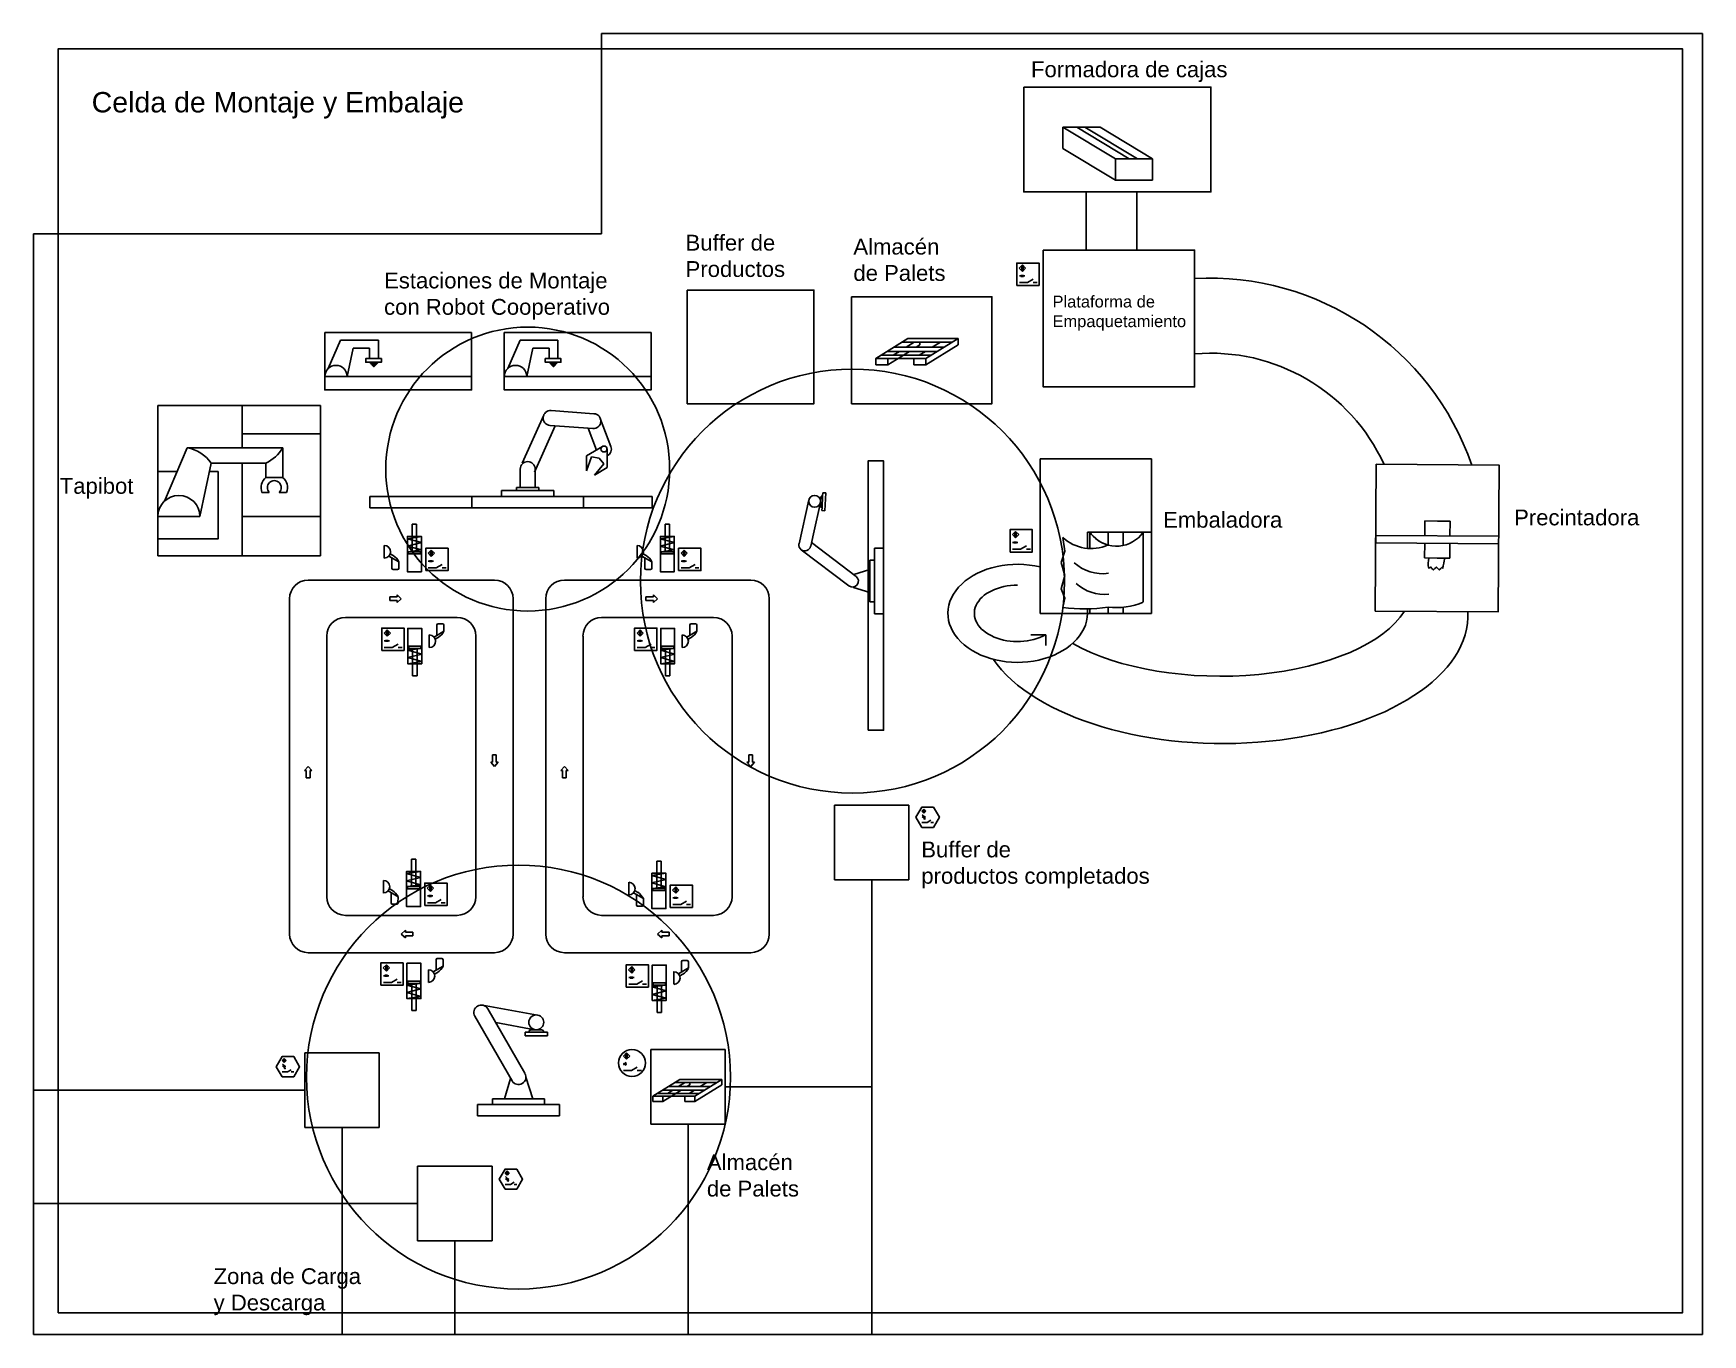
# Model space of a CAD drawing. Header units: millimetres. Extents: x 4413 to 20877, y 6037 to 18871.
import ezdxf

# ---------------------------------------------------------------- set-up
doc = ezdxf.new("R2010")
doc.units = ezdxf.units.MM
for name, color, linetype in [('Almacenaje', 80, 'Continuous'), ('Celdas', 200, 'Continuous'), ('Cintas', 82, 'Continuous'), ('Maquina', 82, 'Continuous'), ('Radio', 10, 'Continuous'), ('Robots', 80, 'Continuous'), ('Sensores', 211, 'Continuous'), ('Texto2', 7, 'Continuous'), ('TrayectAGV', 140, 'Continuous')]:
    doc.layers.add(name, color=color, linetype=linetype)
doc.styles.get("Standard").update_dxf_attribs({"font": 'arial.ttf'})

msp = doc.modelspace()

# ---------------------------------------------------------------- hatches: boundary and pattern name
at = {"layer": 'Maquina'}
h = msp.add_hatch(dxfattribs=at)
h.set_pattern_fill('ANSI31', color=256, scale=2.939301, angle=120)
h.set_pattern_definition([(165, (5244.47, 15295.992), (-2.415372, -9.014292), [])])
h.paths.add_polyline_path([(7816, 15627), (7728, 15627), (7772, 15583)])
h = msp.add_hatch(dxfattribs=at)
h.set_pattern_fill('ANSI31', color=256, scale=2.939301, angle=120)
h.set_pattern_definition([(165, (7015.531, 15295.992), (-2.415372, -9.014292), [])])
h.paths.add_polyline_path([(9587, 15627), (9499, 15627), (9543, 15583)])

# ---------------------------------------------------------------- linework, layer by layer
at = {"layer": 'Almacenaje'}
for p, q in [((12722, 15663), (13038, 15861)), ((12982, 15826), (13478, 15826)), ((13101, 15826), (13021, 15776)), ((13038, 15861), (13157, 15861)), ((13157, 15861), (13414, 15861)), ((13157, 15826), (13157, 15798)), ((13533, 15861), (13217, 15663)), ((13279, 15776), (13359, 15826)), ((13414, 15861), (13533, 15861)), ((13533, 15861), (13533, 15798)), ((12722, 15663), (12840, 15663)), ((12722, 15663), (12722, 15601)), ((12774, 15696), (13269, 15696)), ((12836, 15735), (13332, 15735)), ((13055, 15735), (12840, 15601)), ((12840, 15663), (13217, 15663)), ((12955, 15735), (12893, 15696)), ((12902, 15776), (13398, 15776)), ((13098, 15663), (13217, 15663)), ((13098, 15663), (13098, 15601)), ((13157, 15798), (13121, 15776)), ((13150, 15696), (13213, 15735)), ((13533, 15798), (13217, 15601)), ((12314, 11259), (12314, 10524)), ((13049, 11259), (12314, 11259)), ((13049, 10524), (13049, 11259)), ((12314, 10524), (13049, 10524)), ((7090, 8080), (7090, 8815)), ((7090, 8815), (7825, 8815)), ((7825, 8815), (7825, 8080)), ((10503, 8849), (10503, 8114)), ((11237, 8849), (10503, 8849)), ((11237, 8114), (11237, 8849)), ((10524, 8388), (10788, 8553)), ((10568, 8416), (10981, 8416)), ((10620, 8448), (11034, 8448)), ((10803, 8448), (10623, 8336)), ((10719, 8448), (10667, 8416)), ((10675, 8483), (11089, 8483)), ((10742, 8524), (11155, 8524)), ((10841, 8524), (10774, 8483)), ((10788, 8553), (10887, 8553)), ((10887, 8501), (10858, 8483)), ((10882, 8416), (10934, 8448)), ((10887, 8553), (11102, 8553)), ((10887, 8524), (10887, 8501)), ((11202, 8553), (10938, 8388)), ((11202, 8501), (10938, 8336)), ((10989, 8483), (11056, 8524)), ((11102, 8553), (11202, 8553)), ((11202, 8553), (11202, 8501)), ((10524, 8388), (10623, 8388)), ((10524, 8388), (10524, 8336)), ((10623, 8388), (10938, 8388)), ((10838, 8388), (10938, 8388)), ((10838, 8388), (10838, 8336)), ((7825, 8080), (7090, 8080)), ((10503, 8114), (11237, 8114)), ((8203, 7697), (8203, 6962)), ((8938, 7697), (8203, 7697)), ((8938, 6962), (8938, 7697)), ((8203, 6962), (8938, 6962))]:
    msp.add_line(p, q, dxfattribs=at)
for points in [[(10863, 16340), (12112, 16340), (12112, 15219), (10863, 15219)], [(12483, 16273), (13867, 16273), (13867, 15219), (12483, 15219)], [(12722, 15601), (12840, 15601), (12840, 15663), (12722, 15663)], [(13098, 15601), (13217, 15601), (13217, 15663), (13098, 15663)], [(10524, 8336), (10623, 8336), (10623, 8388), (10524, 8388)], [(10838, 8336), (10938, 8336), (10938, 8388), (10838, 8388)]]:
    msp.add_lwpolyline(points, close=True, dxfattribs=at)
at = {"layer": 'Celdas'}
msp.add_lwpolyline([(4658, 6250), (20678, 6250), (20678, 18720), (4658, 18720)], close=True, dxfattribs=at)
at = {"layer": 'Cintas'}
for p, q in [((14798, 17307), (14798, 16734)), ((15296, 16734), (15296, 17307))]:
    msp.add_line(p, q, dxfattribs=at)
for centre, radius, start, end in [((16014, 13723), 2735, 19.013, 93.0858), ((16026, 13836), 1881, 24.6422, 94.847)]:
    msp.add_arc(centre, radius, start, end, dxfattribs=at)
for centre, major_axis, ratio, start_param, end_param in [((16121, 13430), (1896, 0), 0.474157, 3.836183, 5.991561), ((16148, 13132), (2415, 0), 0.523955, 3.490955, 6.311069)]:
    msp.add_ellipse(centre, major_axis=major_axis, ratio=ratio, start_param=start_param, end_param=end_param, dxfattribs=at)
at = {"layer": 'Maquina'}
for p, q in [((14568, 17946), (15085, 17633)), ((14568, 17946), (14934, 17946)), ((14568, 17946), (14568, 17737)), ((14705, 17946), (15222, 17633)), ((14785, 17946), (15302, 17633)), ((14934, 17946), (15452, 17633)), ((14568, 17737), (15085, 17424)), ((15085, 17633), (15452, 17633)), ((15085, 17633), (15085, 17424)), ((15452, 17633), (15452, 17424)), ((15452, 17424), (15085, 17424)), ((7287, 15487), (7287, 15921)), ((7287, 15921), (8735, 15921)), ((7321, 15567), (7442, 15847)), ((7442, 15847), (7816, 15847)), ((7816, 15847), (7816, 15663)), ((8735, 15487), (8735, 15921)), ((9058, 15487), (9058, 15921)), ((9058, 15921), (10506, 15921)), ((9093, 15567), (9213, 15847)), ((9213, 15847), (9587, 15847)), ((9587, 15847), (9587, 15663)), ((10506, 15487), (10506, 15921)), ((7567, 15766), (7508, 15487)), ((7728, 15766), (7567, 15766)), ((7728, 15663), (7728, 15766)), ((7816, 15663), (7728, 15663)), ((9338, 15766), (9279, 15487)), ((9499, 15766), (9338, 15766)), ((9499, 15663), (9499, 15766)), ((9587, 15663), (9499, 15663)), ((7728, 15627), (7772, 15627)), ((7728, 15627), (7772, 15583)), ((7772, 15583), (7816, 15627)), ((9499, 15627), (9543, 15627)), ((9499, 15627), (9543, 15583)), ((9543, 15583), (9587, 15627)), ((6471, 15200), (5640, 15200)), ((5640, 14923), (5640, 15200)), ((6471, 14785), (6471, 15200)), ((6471, 15200), (7246, 15200)), ((7246, 14923), (7246, 15200)), ((5640, 14106), (5640, 14923)), ((6471, 14923), (7246, 14923)), ((7246, 14923), (7246, 14106)), ((5705, 14257), (5931, 14785)), ((5931, 14785), (6637, 14785)), ((6637, 14785), (6872, 14785)), ((6872, 14785), (6872, 14492)), ((14344, 13151), (14344, 14675)), ((14344, 14675), (15441, 14675)), ((15441, 13151), (15441, 14675)), ((6166, 14633), (6055, 14106)), ((6471, 14633), (6166, 14633)), ((6471, 14633), (6706, 14633)), ((6471, 14633), (6471, 13719)), ((6706, 14492), (6706, 14633)), ((6706, 14492), (6872, 14492)), ((6659, 14391), (6659, 14391)), ((6659, 14391), (6659, 14391)), ((6668, 14344), (6740, 14344)), ((6720, 14391), (6721, 14391)), ((6721, 14391), (6720, 14391)), ((6721, 14391), (6721, 14391)), ((6838, 14344), (6910, 14344)), ((6857, 14391), (6857, 14391)), ((6857, 14391), (6857, 14391)), ((6055, 14106), (5640, 14106)), ((5640, 14106), (5640, 13719)), ((7246, 14106), (6471, 14106)), ((7246, 14106), (7246, 13719)), ((18138, 14062), (18137, 13916)), ((18262, 14061), (18138, 14062)), ((18262, 14061), (18386, 14060)), ((18386, 14060), (18385, 13914)), ((14809, 13791), (14809, 13950)), ((14809, 13950), (15441, 13950)), ((14834, 13950), (14834, 13790)), ((15013, 13825), (15013, 13950)), ((15441, 13950), (15162, 13950)), ((15162, 13950), (15162, 13821)), ((15360, 13950), (15360, 13263)), ((17654, 13846), (17654, 13919)), ((18135, 13697), (18136, 13843)), ((18384, 13695), (18385, 13841)), ((6471, 13719), (5640, 13719)), ((6471, 13719), (7246, 13719)), ((18259, 13696), (18135, 13697)), ((18259, 13696), (18384, 13695)), ((8961, 13479), (7124, 13479)), ((11488, 13479), (9651, 13479)), ((6940, 13295), (6940, 9988)), ((9145, 9988), (9145, 13295)), ((9467, 13295), (9467, 9988)), ((11672, 9988), (11672, 13295)), ((14809, 13151), (14809, 13195)), ((14834, 13196), (14834, 13151)), ((15013, 13173), (15013, 13212)), ((15013, 13151), (15013, 13173)), ((15162, 13170), (15162, 13210)), ((8593, 13111), (7491, 13111)), ((11121, 13111), (10018, 13111)), ((13743, 13016), (13747, 13016)), ((14344, 13151), (15441, 13151)), ((15162, 13151), (15013, 13151)), ((15162, 13170), (15162, 13151)), ((7308, 10356), (7308, 12927)), ((8777, 10356), (8777, 12927)), ((9835, 10356), (9835, 12927)), ((11304, 10356), (11304, 12927)), ((14398, 12939), (14251, 12939)), ((14251, 12939), (14398, 12939)), ((14398, 12939), (14398, 12835)), ((8593, 10172), (7491, 10172)), ((11121, 10172), (10018, 10172)), ((7124, 9804), (8961, 9804)), ((9651, 9804), (11488, 9804))]:
    msp.add_line(p, q, dxfattribs=at)
for points in [[(14182, 18341), (16028, 18341), (16028, 17307), (14182, 17307)], [(14374, 16734), (15867, 16734), (15867, 15385), (14374, 15385)], [(7691, 15663), (7846, 15663), (7846, 15627), (7691, 15627)], [(9462, 15663), (9617, 15663), (9617, 15627), (9462, 15627)], [(7287, 15487), (8735, 15487), (8735, 15355), (7287, 15355)], [(9058, 15487), (10506, 15487), (10506, 15355), (9058, 15355)], [(17659, 14621), (18872, 14612), (18862, 13166), (17649, 13174)]]:
    msp.add_lwpolyline(points, close=True, dxfattribs=at)
for points in [[(7728, 15663), (7691, 15663), (7691, 15634)], [(9499, 15663), (9462, 15663), (9462, 15634)], [(5640, 14549), (5830, 14549)], [(6149, 14549), (6235, 14549), (6235, 14106)], [(6055, 14106), (5640, 14106)], [(6055, 14106), (5640, 14106)], [(5640, 13885), (6235, 13885), (6235, 14106)], [(14567, 13899), (14586, 13765), (14549, 13653), (14586, 13523), (14549, 13393), (14586, 13300), (14567, 13208)], [(17654, 13919), (18867, 13911)], [(18867, 13838), (17654, 13846)], [(18176, 13594), (18193, 13609), (18208, 13594), (18222, 13579), (18237, 13594), (18251, 13608), (18266, 13593), (18280, 13579), (18295, 13593), (18310, 13608), (18315, 13593)]]:
    msp.add_lwpolyline(points, dxfattribs=at)
for centre, radius, start, end in [((7398, 15487), 110, 0, 180), ((9169, 15487), 110, 0, 180), ((5862, 14420), 371, 34.8859, 79.3036), ((6556, 14963), 363, 294.4137, 330.6072), ((6789, 14391), 130, 129.5881, 201.2684), ((6789, 14391), 130, 338.7316, 50.4119), ((6789, 14392), 68.2, 315.8815, 224.1185), ((6789, 14439), 83.1, 325.008, 325.3048), ((5848, 14106), 208, 0, 180), ((14846, 14201), 411, 227.3537, 293.9841), ((15097, 14136), 322, 215.2475, 254.9478), ((15097, 14136), 322, 223.8309, 324.7525), ((18410, 13639), 239, 166.1166, 190.8699), ((25052, 12418), 6839, 169.2345, 170.1046), ((14957, 13953), 411, 227.3537, 278.3206), ((7124, 13295), 184, 90, 180), ((8961, 13295), 184, 0, 90), ((9651, 13295), 184, 90, 180), ((11488, 13295), 184, 0, 90), ((14976, 13749), 411, 227.3537, 276.1054), ((14779, 14987), 1792, 263.1945, 277.4952), ((15097, 13855), 648, 262.5863, 293.9389), ((7491, 12927), 184, 90, 180), ((8593, 12927), 184, 0, 90), ((10018, 12927), 184, 90, 180), ((11121, 12927), 184, 0, 90), ((7491, 10356), 184, 180, 270), ((8593, 10356), 184, 270, 0), ((10018, 10356), 184, 180, 270), ((11121, 10356), 184, 270, 0), ((7124, 9988), 184, 180, 270), ((8961, 9988), 184, 270, 0), ((9651, 9988), 184, 180, 270), ((11488, 9988), 184, 270, 0)]:
    msp.add_arc(centre, radius, start, end, dxfattribs=at)
for major_axis, ratio, start_param, end_param in [((-688, 0), 0.702703, 4.382092, 9.424778), ((-427, 0), 0.652174, 4.712389, 8.560124)]:
    msp.add_ellipse((14121, 13151), major_axis=major_axis, ratio=ratio, start_param=start_param, end_param=end_param, dxfattribs=at)
at = {"layer": 'Radio'}
for centre, radius in [((9289, 14574), 1400), ((12492, 13469), 2091), ((9198, 8577), 2091)]:
    msp.add_circle(centre, radius, dxfattribs=at)
at = {"layer": 'Robots'}
for p, q in [((9942, 15120), (9519, 15151)), ((9447, 15107), (9234, 14632)), ((9560, 15000), (9356, 14545)), ((9509, 15004), (9509, 15004)), ((9931, 14974), (9509, 15004)), ((10005, 15073), (10110, 14798)), ((9885, 14977), (9966, 14762)), ((10026, 14797), (9868, 14703)), ((9868, 14703), (9870, 14556)), ((9870, 14556), (9919, 14695)), ((9919, 14695), (9992, 14683)), ((10040, 14627), (9992, 14683)), ((10071, 14773), (10073, 14589)), ((9215, 14574), (9215, 14391)), ((9340, 14627), (9340, 14627)), ((9340, 14627), (9340, 14627)), ((9340, 14627), (9340, 14627)), ((9362, 14574), (9362, 14391)), ((9947, 14514), (10040, 14627)), ((10073, 14589), (9947, 14514)), ((9178, 14361), (9031, 14361)), ((9031, 14361), (9031, 14303)), ((9178, 14391), (9399, 14391)), ((9178, 14391), (9178, 14361)), ((9178, 14361), (9399, 14361)), ((9399, 14361), (9399, 14391)), ((9546, 14361), (9399, 14361)), ((9546, 14303), (9546, 14361)), ((12199, 14341), (12198, 14311)), ((12228, 14340), (12199, 14341)), ((12221, 14163), (12228, 14340)), ((9031, 14303), (8737, 14303)), ((8737, 14303), (8737, 14192)), ((8737, 14192), (9840, 14192)), ((9031, 14303), (9546, 14303)), ((9840, 14303), (9546, 14303)), ((9840, 14192), (9840, 14303)), ((9840, 14303), (10517, 14303)), ((9840, 14192), (10517, 14192)), ((10517, 14303), (10517, 14192)), ((12061, 14269), (11965, 13837)), ((12176, 14243), (12107, 13935)), ((12177, 14253), (12176, 14212)), ((12177, 14253), (12179, 14294)), ((12193, 14194), (12191, 14164)), ((12191, 14164), (12221, 14163)), ((12193, 14194), (12198, 14311)), ((12107, 13935), (12080, 13812)), ((12088, 13849), (12528, 13516)), ((11987, 13778), (12457, 13422)), ((12710, 13675), (12663, 13675)), ((12663, 13675), (12663, 13558)), ((12710, 13793), (12710, 13675)), ((12710, 13793), (12799, 13793)), ((12710, 13263), (12710, 13675)), ((12799, 13145), (12799, 13793)), ((12506, 13533), (12663, 13583)), ((12663, 13381), (12663, 13558)), ((12503, 13407), (12663, 13358)), ((12663, 13381), (12663, 13263)), ((12663, 13263), (12710, 13263)), ((12710, 13263), (12710, 13145)), ((12710, 13145), (12799, 13145)), ((9386, 9189), (8844, 9286)), ((8895, 9250), (9262, 8614)), ((8767, 9177), (9134, 8540)), ((9360, 9044), (8973, 9114)), ((9300, 9021), (9263, 9021)), ((9263, 9021), (9263, 8985)), ((9263, 8985), (9484, 8985)), ((9300, 9021), (9447, 9021)), ((9373, 9043), (9322, 9043)), ((9373, 9043), (9425, 9043)), ((9484, 9021), (9447, 9021)), ((9484, 8985), (9484, 9021)), ((9120, 8564), (9059, 8364)), ((9249, 8629), (9249, 8629)), ((9249, 8629), (9249, 8629)), ((9249, 8629), (9249, 8629)), ((9271, 8577), (9339, 8364)), ((8941, 8305), (8794, 8305)), ((8794, 8305), (8794, 8195)), ((9088, 8364), (8941, 8364)), ((8941, 8364), (8941, 8305)), ((8941, 8305), (9455, 8305)), ((9088, 8364), (9308, 8364)), ((9455, 8364), (9308, 8364)), ((9455, 8305), (9455, 8364)), ((9602, 8305), (9455, 8305)), ((9602, 8305), (9602, 8195)), ((8794, 8195), (9602, 8195))]:
    msp.add_line(p, q, dxfattribs=at)
msp.add_lwpolyline([(12646, 11998), (12646, 14655), (12799, 14655), (12799, 11998)], close=True, dxfattribs=at)
msp.add_lwpolyline([(8737, 14192), (7733, 14192), (7733, 14303), (9840, 14303)], dxfattribs=at)
for centre, radius in [((10041, 14772), 29.4), ((12119, 14256), 58.9), ((9373, 9117), 73.5)]:
    msp.add_circle(centre, radius, dxfattribs=at)
for centre, radius, start, end in [((9514, 15078), 73.5, 85.843, 265.843), ((9937, 15047), 73.5, 265.843, 85.843), ((10041, 14772), 73.5, 294.4214, 20.843), ((9289, 14574), 73.5, 0, 180), ((12193, 14211), 17.7, 177.5534, 267.5534), ((12197, 14294), 17.7, 87.5534, 177.5534), ((12022, 13825), 58.9, 167.4275, 232.9083), ((12022, 13825), 58.9, 231.7417, 347.4275), ((12492, 13469), 58.9, 232.9083, 52.9083), ((8831, 9214), 73.5, 29.9651, 209.9651), ((9322, 9021), 22, 90, 180), ((9425, 9021), 22, 0, 90), ((9198, 8577), 73.5, 209.9651, 29.9651)]:
    msp.add_arc(centre, radius, start, end, dxfattribs=at)
at = {"layer": 'Sensores'}
for p, q in [((14137, 16556), (14168, 16587)), ((14168, 16524), (14137, 16556)), ((14138, 16479), (14158, 16479)), ((14158, 16490), (14158, 16468)), ((14161, 16531), (14161, 16580)), ((14168, 16587), (14199, 16556)), ((14199, 16556), (14168, 16524)), ((14171, 16490), (14171, 16468)), ((14171, 16479), (14191, 16479)), ((14175, 16531), (14175, 16580)), ((14138, 16413), (14217, 16413)), ((14217, 16413), (14275, 16446)), ((14275, 16413), (14314, 16413)), ((8150, 14029), (8150, 13759)), ((8193, 14029), (8150, 14029)), ((8193, 14029), (8193, 13759)), ((10644, 14029), (10644, 13759)), ((10687, 14029), (10644, 14029)), ((10687, 14029), (10687, 13759)), ((8240, 13909), (8103, 13887)), ((8103, 13887), (8240, 13849)), ((8240, 13849), (8103, 13814)), ((10735, 13909), (10597, 13887)), ((10597, 13887), (10735, 13849)), ((10735, 13849), (10597, 13814)), ((14070, 13927), (14101, 13958)), ((14101, 13896), (14070, 13927)), ((14071, 13850), (14091, 13850)), ((14091, 13861), (14091, 13839)), ((14094, 13903), (14094, 13951)), ((14101, 13958), (14132, 13927)), ((14132, 13927), (14101, 13896)), ((14104, 13861), (14104, 13839)), ((14104, 13850), (14124, 13850)), ((14108, 13903), (14108, 13951)), ((7874, 13820), (7874, 13695)), ((7920, 13716), (8018, 13659)), ((7933, 13738), (7963, 13721)), ((7950, 13699), (7950, 13624)), ((8103, 13814), (8240, 13776)), ((8240, 13776), (8111, 13759)), ((8232, 13759), (8111, 13759)), ((8307, 13743), (8338, 13774)), ((8338, 13712), (8307, 13743)), ((8308, 13666), (8328, 13666)), ((8328, 13677), (8328, 13655)), ((8331, 13719), (8331, 13767)), ((8338, 13774), (8369, 13743)), ((8369, 13743), (8338, 13712)), ((8341, 13677), (8341, 13655)), ((8341, 13666), (8361, 13666)), ((8345, 13719), (8345, 13767)), ((10368, 13820), (10368, 13695)), ((10415, 13716), (10513, 13659)), ((10427, 13738), (10457, 13721)), ((10444, 13699), (10444, 13624)), ((10597, 13814), (10735, 13776)), ((10735, 13776), (10605, 13759)), ((10727, 13759), (10605, 13759)), ((10801, 13743), (10832, 13774)), ((10832, 13712), (10801, 13743)), ((10802, 13666), (10822, 13666)), ((10822, 13677), (10822, 13655)), ((10825, 13719), (10825, 13767)), ((10832, 13774), (10863, 13743)), ((10863, 13743), (10832, 13712)), ((10835, 13677), (10835, 13655)), ((10835, 13666), (10855, 13666)), ((10839, 13719), (10839, 13767)), ((14071, 13784), (14150, 13784)), ((14150, 13784), (14207, 13817)), ((14207, 13784), (14247, 13784)), ((7950, 13624), (7950, 13597)), ((8006, 13585), (7962, 13585)), ((8018, 13659), (8018, 13597)), ((8308, 13600), (8387, 13600)), ((8387, 13600), (8444, 13633)), ((8444, 13600), (8484, 13600)), ((10444, 13624), (10444, 13597)), ((10500, 13585), (10456, 13585)), ((10513, 13659), (10512, 13597)), ((10802, 13600), (10881, 13600)), ((10881, 13600), (10939, 13633)), ((10939, 13600), (10978, 13600)), ((8394, 13009), (8394, 13036)), ((8394, 12934), (8394, 13009)), ((8450, 13049), (8406, 13049)), ((8463, 12974), (8463, 13036)), ((10888, 13009), (10888, 13036)), ((10888, 12934), (10888, 13009)), ((10944, 13049), (10900, 13049)), ((10957, 12974), (10957, 13036)), ((7873, 12956), (7904, 12987)), ((7904, 12925), (7873, 12956)), ((7874, 12880), (7894, 12880)), ((7894, 12891), (7894, 12869)), ((7897, 12932), (7897, 12980)), ((7904, 12987), (7935, 12956)), ((7935, 12956), (7904, 12925)), ((7907, 12891), (7907, 12869)), ((7907, 12880), (7927, 12880)), ((7911, 12932), (7911, 12980)), ((7953, 12814), (8010, 12847)), ((8318, 12814), (8318, 12938)), ((8365, 12917), (8463, 12974)), ((8377, 12896), (8407, 12913)), ((10367, 12956), (10398, 12987)), ((10398, 12925), (10367, 12956)), ((10368, 12880), (10388, 12880)), ((10388, 12891), (10388, 12869)), ((10391, 12932), (10391, 12980)), ((10398, 12987), (10429, 12956)), ((10429, 12956), (10398, 12925)), ((10401, 12891), (10401, 12869)), ((10401, 12880), (10421, 12880)), ((10405, 12932), (10405, 12980)), ((10447, 12814), (10505, 12847)), ((10812, 12814), (10812, 12938)), ((10859, 12917), (10957, 12974)), ((10871, 12896), (10901, 12913)), ((7874, 12814), (7953, 12814)), ((8010, 12814), (8050, 12814)), ((8106, 12788), (8236, 12804)), ((8244, 12749), (8106, 12788)), ((8106, 12715), (8244, 12749)), ((8244, 12676), (8106, 12715)), ((8115, 12804), (8236, 12804)), ((8154, 12535), (8154, 12804)), ((8197, 12535), (8197, 12804)), ((10368, 12814), (10447, 12814)), ((10505, 12814), (10544, 12814)), ((10601, 12788), (10730, 12804)), ((10738, 12749), (10601, 12788)), ((10601, 12715), (10738, 12749)), ((10738, 12676), (10601, 12715)), ((10609, 12804), (10730, 12804)), ((10648, 12535), (10648, 12804)), ((10691, 12535), (10691, 12804)), ((8106, 12654), (8244, 12676)), ((8154, 12535), (8197, 12535)), ((10601, 12654), (10738, 12676)), ((10648, 12535), (10691, 12535)), ((13177, 11201), (13197, 11221)), ((13197, 11181), (13177, 11201)), ((13192, 11185), (13192, 11216)), ((13197, 11221), (13217, 11201)), ((13217, 11201), (13197, 11181)), ((13201, 11185), (13201, 11216)), ((13177, 11089), (13228, 11089)), ((13181, 11165), (13202, 11144)), ((13181, 11147), (13202, 11126)), ((13228, 11089), (13265, 11110)), ((13265, 11089), (13291, 11089)), ((8141, 10725), (8141, 10456)), ((8184, 10725), (8141, 10725)), ((8184, 10725), (8184, 10456)), ((10561, 10707), (10561, 10438)), ((10605, 10707), (10561, 10707)), ((10605, 10707), (10605, 10438)), ((8232, 10606), (8094, 10584)), ((8094, 10584), (8232, 10545)), ((8232, 10545), (8094, 10511)), ((10652, 10588), (10514, 10565)), ((10514, 10565), (10652, 10527)), ((7865, 10517), (7865, 10392)), ((7912, 10413), (8010, 10356)), ((7924, 10435), (7954, 10417)), ((7941, 10396), (7941, 10321)), ((8094, 10511), (8232, 10472)), ((8232, 10472), (8102, 10456)), ((8224, 10456), (8102, 10456)), ((8298, 10440), (8329, 10471)), ((8329, 10409), (8298, 10440)), ((8319, 10374), (8319, 10352)), ((8322, 10416), (8322, 10464)), ((8329, 10471), (8360, 10440)), ((8360, 10440), (8329, 10409)), ((8332, 10374), (8332, 10352)), ((8336, 10416), (8336, 10464)), ((10285, 10498), (10285, 10374)), ((10332, 10395), (10430, 10338)), ((10344, 10416), (10374, 10399)), ((10361, 10378), (10361, 10303)), ((10652, 10527), (10514, 10493)), ((10514, 10493), (10652, 10454)), ((10652, 10454), (10522, 10438)), ((10644, 10438), (10522, 10438)), ((10718, 10421), (10750, 10453)), ((10750, 10390), (10718, 10421)), ((10743, 10397), (10743, 10446)), ((10750, 10453), (10781, 10421)), ((10781, 10421), (10750, 10390)), ((10756, 10397), (10756, 10446)), ((7941, 10321), (7941, 10294)), ((7997, 10281), (7953, 10282)), ((8010, 10356), (8009, 10294)), ((8299, 10363), (8319, 10363)), ((8299, 10297), (8378, 10297)), ((8332, 10363), (8352, 10363)), ((8378, 10297), (8436, 10330)), ((8436, 10297), (8475, 10297)), ((10361, 10303), (10361, 10276)), ((10417, 10263), (10373, 10263)), ((10430, 10338), (10430, 10275)), ((10719, 10345), (10739, 10345)), ((10719, 10279), (10798, 10279)), ((10739, 10356), (10739, 10334)), ((10752, 10356), (10752, 10334)), ((10752, 10345), (10772, 10345)), ((10798, 10279), (10856, 10312)), ((10856, 10279), (10895, 10279)), ((8385, 9706), (8385, 9733)), ((8441, 9746), (8397, 9746)), ((8454, 9671), (8454, 9733)), ((10805, 9687), (10805, 9715)), ((10861, 9727), (10818, 9727)), ((10874, 9653), (10874, 9715)), ((7864, 9653), (7895, 9684)), ((7895, 9622), (7864, 9653)), ((7865, 9577), (7885, 9577)), ((7885, 9588), (7885, 9566)), ((7888, 9629), (7888, 9677)), ((7895, 9684), (7926, 9653)), ((7926, 9653), (7895, 9622)), ((7898, 9588), (7898, 9566)), ((7898, 9577), (7918, 9577)), ((7902, 9629), (7902, 9677)), ((8309, 9510), (8309, 9635)), ((8356, 9614), (8454, 9671)), ((8368, 9593), (8398, 9610)), ((8385, 9631), (8385, 9706)), ((10284, 9635), (10316, 9666)), ((10316, 9603), (10284, 9635)), ((10285, 9558), (10305, 9558)), ((10305, 9569), (10305, 9547)), ((10309, 9610), (10309, 9659)), ((10316, 9666), (10347, 9635)), ((10347, 9635), (10316, 9603)), ((10318, 9569), (10318, 9547)), ((10318, 9558), (10338, 9558)), ((10322, 9610), (10322, 9659)), ((10730, 9492), (10729, 9617)), ((10776, 9596), (10874, 9653)), ((10789, 9574), (10818, 9591)), ((10805, 9613), (10805, 9687)), ((7865, 9510), (7944, 9510)), ((7944, 9510), (8002, 9543)), ((8002, 9510), (8041, 9510)), ((8098, 9485), (8227, 9501)), ((8235, 9446), (8098, 9485)), ((8098, 9412), (8235, 9446)), ((8235, 9373), (8098, 9412)), ((8106, 9501), (8227, 9501)), ((8145, 9232), (8145, 9501)), ((8188, 9232), (8188, 9501)), ((10285, 9492), (10364, 9492)), ((10364, 9492), (10422, 9525)), ((10422, 9492), (10461, 9492)), ((10518, 9466), (10647, 9482)), ((10656, 9428), (10518, 9466)), ((10518, 9393), (10656, 9428)), ((10656, 9355), (10518, 9393)), ((10526, 9482), (10647, 9482)), ((10565, 9213), (10565, 9482)), ((10608, 9213), (10608, 9482)), ((8098, 9351), (8235, 9373)), ((8145, 9232), (8188, 9232)), ((10518, 9333), (10656, 9355)), ((10565, 9213), (10608, 9213)), ((6867, 8741), (6887, 8761)), ((6887, 8721), (6867, 8741)), ((6882, 8725), (6882, 8756)), ((6887, 8761), (6907, 8741)), ((6907, 8741), (6887, 8721)), ((6891, 8725), (6891, 8756)), ((10233, 8783), (10264, 8815)), ((10264, 8752), (10233, 8783)), ((10257, 8759), (10257, 8808)), ((10264, 8815), (10295, 8783)), ((10295, 8783), (10264, 8752)), ((10271, 8759), (10271, 8808)), ((6867, 8629), (6918, 8629)), ((6871, 8705), (6892, 8684)), ((6871, 8687), (6892, 8666)), ((6918, 8629), (6955, 8650)), ((6955, 8629), (6981, 8629)), ((10233, 8641), (10313, 8641)), ((10313, 8641), (10370, 8674)), ((10370, 8641), (10410, 8641)), ((9067, 7631), (9087, 7651)), ((9087, 7611), (9067, 7631)), ((9071, 7595), (9092, 7574)), ((9071, 7577), (9092, 7556)), ((9082, 7615), (9082, 7646)), ((9087, 7651), (9107, 7631)), ((9107, 7631), (9087, 7611)), ((9091, 7615), (9091, 7646)), ((9067, 7519), (9118, 7519)), ((9118, 7519), (9155, 7540)), ((9155, 7519), (9181, 7519))]:
    msp.add_line(p, q, dxfattribs=at)
for points in [[(14113, 16385), (14333, 16385), (14333, 16605), (14113, 16605)], [(8240, 13909), (8240, 13561), (8103, 13561), (8103, 13909)], [(8103, 13909), (8103, 13909), (8240, 13909), (8240, 13909)], [(10735, 13909), (10735, 13561), (10597, 13561), (10597, 13909)], [(10597, 13909), (10597, 13909), (10735, 13909), (10735, 13909)], [(14046, 13756), (14266, 13756), (14266, 13977), (14046, 13977)], [(8232, 13759), (8232, 13737), (8111, 13737), (8111, 13759)], [(8283, 13572), (8503, 13572), (8503, 13793), (8283, 13793)], [(10727, 13759), (10727, 13737), (10605, 13737), (10605, 13759)], [(10777, 13572), (10997, 13572), (10997, 13793), (10777, 13793)], [(7849, 12786), (8069, 12786), (8069, 13006), (7849, 13006)], [(8106, 12654), (8106, 13003), (8244, 13003), (8244, 12654)], [(10343, 12786), (10563, 12786), (10563, 13006), (10343, 13006)], [(10601, 12654), (10601, 13003), (10738, 13003), (10738, 12654)], [(8115, 12804), (8115, 12826), (8236, 12826), (8236, 12804)], [(10609, 12804), (10609, 12826), (10730, 12826), (10730, 12804)], [(8244, 12654), (8244, 12654), (8106, 12654), (8106, 12654)], [(10738, 12654), (10738, 12654), (10601, 12654), (10601, 12654)], [(13176, 11040), (13291, 11040), (13349, 11139), (13291, 11239), (13176, 11239), (13118, 11139)], [(13206, 11147), (13199, 11141), (13208, 11138)], [(13206, 11129), (13199, 11123), (13208, 11120)], [(8232, 10606), (8232, 10258), (8094, 10258), (8094, 10606)], [(8094, 10606), (8094, 10606), (8232, 10606), (8232, 10606)], [(10652, 10588), (10652, 10239), (10514, 10239), (10514, 10588)], [(10514, 10588), (10514, 10588), (10652, 10588), (10652, 10588)], [(8224, 10456), (8224, 10434), (8102, 10434), (8102, 10456)], [(8274, 10269), (8494, 10269), (8494, 10490), (8274, 10490)], [(10644, 10438), (10644, 10416), (10522, 10416), (10522, 10438)], [(10694, 10251), (10914, 10251), (10914, 10471), (10694, 10471)], [(7840, 9483), (8060, 9483), (8060, 9703), (7840, 9703)], [(8098, 9351), (8098, 9699), (8235, 9699), (8235, 9351)], [(10260, 9464), (10480, 9464), (10480, 9685), (10260, 9685)], [(10518, 9333), (10518, 9681), (10656, 9681), (10656, 9333)], [(8106, 9501), (8106, 9523), (8227, 9523), (8227, 9501)], [(10526, 9482), (10526, 9505), (10647, 9505), (10647, 9482)], [(8235, 9351), (8235, 9351), (8098, 9351), (8098, 9351)], [(10656, 9333), (10656, 9333), (10518, 9333), (10518, 9333)], [(6866, 8580), (6981, 8580), (7039, 8679), (6981, 8779), (6866, 8779), (6808, 8679)], [(6896, 8687), (6889, 8681), (6898, 8678)], [(6896, 8669), (6889, 8663), (6898, 8660)], [(9066, 7470), (9181, 7470), (9239, 7569), (9181, 7669), (9066, 7669), (9008, 7569)], [(9096, 7577), (9089, 7571), (9098, 7568)], [(9096, 7559), (9089, 7553), (9098, 7550)]]:
    msp.add_lwpolyline(points, close=True, dxfattribs=at)
msp.add_circle((10317, 8716), 133, dxfattribs=at)
for centre, radius, start, end in [((7874, 13758), 62.3, 269.8605, 89.8605), ((7875, 13585), 162, 27.5152, 57.2493), ((10368, 13758), 62.3, 269.8605, 89.8605), ((10369, 13585), 162, 27.5152, 57.2493), ((7962, 13597), 12.5, 179.8605, 269.8605), ((8006, 13597), 12.5, 269.8605, 359.8605), ((10456, 13597), 12.5, 179.8605, 269.8605), ((10500, 13597), 12.5, 269.8605, 359.8605), ((8406, 13036), 12.5, 90.1395, 180.1395), ((8450, 13036), 12.5, 0.1395, 90.1395), ((10900, 13036), 12.5, 90.1395, 180.1395), ((10944, 13036), 12.5, 0.1395, 90.1395), ((8318, 12876), 62.3, 270.1395, 90.1395), ((8319, 13049), 162, 302.7507, 332.4848), ((10812, 12876), 62.3, 270.1395, 90.1395), ((10814, 13049), 162, 302.7507, 332.4848), ((7865, 10455), 62.3, 269.8605, 89.8605), ((7866, 10282), 162, 27.5152, 57.2493), ((10285, 10436), 62.3, 269.8605, 89.8605), ((10286, 10263), 162, 27.5152, 57.2493), ((7953, 10294), 12.5, 179.8605, 269.8605), ((7997, 10294), 12.5, 269.8605, 359.8605), ((10373, 10276), 12.5, 179.8605, 269.8605), ((10417, 10275), 12.5, 269.8605, 359.8605), ((8397, 9733), 12.5, 90.1395, 180.1395), ((8441, 9733), 12.5, 0.1395, 90.1395), ((10818, 9715), 12.5, 90.1395, 180.1395), ((10861, 9715), 12.5, 0.1395, 90.1395), ((8309, 9573), 62.3, 270.1395, 90.1395), ((8311, 9746), 162, 302.7507, 332.4848), ((10730, 9554), 62.3, 270.1395, 90.1395), ((10731, 9727), 162, 302.7507, 332.4848), ((10230, 8707), 8.1, 294.135, 65.865), ((10236, 8707), 12.7, 299.7546, 60.2454), ((10241, 8707), 18.2, 301.8237, 58.1763)]:
    msp.add_arc(centre, radius, start, end, dxfattribs=at)
at = {"layer": 'Texto2'}
for p, q in [((7928, 13313), (7928, 13276)), ((7928, 13313), (8001, 13313)), ((7928, 13276), (8001, 13276)), ((8001, 13313), (8001, 13332)), ((8042, 13295), (8001, 13332)), ((8001, 13258), (8042, 13295)), ((8001, 13276), (8001, 13258)), ((10455, 13313), (10455, 13276)), ((10455, 13313), (10528, 13313)), ((10455, 13276), (10528, 13276)), ((10528, 13313), (10528, 13332)), ((10570, 13295), (10528, 13332)), ((10528, 13258), (10570, 13295)), ((10528, 13276), (10528, 13258)), ((8979, 11756), (8943, 11756)), ((8943, 11756), (8943, 11683)), ((8979, 11756), (8979, 11683)), ((11506, 11756), (11470, 11756)), ((11470, 11756), (11470, 11683)), ((11506, 11756), (11506, 11683)), ((7124, 11641), (7087, 11600)), ((7105, 11600), (7087, 11600)), ((7105, 11527), (7105, 11600)), ((7105, 11527), (7142, 11527)), ((7161, 11600), (7124, 11641)), ((7142, 11527), (7142, 11600)), ((7142, 11600), (7161, 11600)), ((8943, 11683), (8924, 11683)), ((8924, 11683), (8961, 11641)), ((8961, 11641), (8998, 11683)), ((8979, 11683), (8998, 11683)), ((9651, 11641), (9614, 11600)), ((9633, 11600), (9614, 11600)), ((9633, 11527), (9633, 11600)), ((9633, 11527), (9669, 11527)), ((9688, 11600), (9651, 11641)), ((9669, 11527), (9669, 11600)), ((9669, 11600), (9688, 11600)), ((11470, 11683), (11451, 11683)), ((11451, 11683), (11488, 11641)), ((11488, 11641), (11525, 11683)), ((11506, 11683), (11525, 11683)), ((8083, 10025), (8042, 9988)), ((8042, 9988), (8083, 9951)), ((8083, 10006), (8083, 10025)), ((8157, 10006), (8083, 10006)), ((8157, 9970), (8083, 9970)), ((8083, 9970), (8083, 9951)), ((8157, 9970), (8157, 10006)), ((10611, 10025), (10570, 9988)), ((10570, 9988), (10611, 9951)), ((10611, 10006), (10611, 10025)), ((10684, 10006), (10611, 10006)), ((10684, 9970), (10611, 9970)), ((10611, 9970), (10611, 9951)), ((10684, 9970), (10684, 10006))]:
    msp.add_line(p, q, dxfattribs=at)
at = {"layer": 'TrayectAGV'}
for p, q in [((10017, 16894), (10017, 18871)), ((10017, 18871), (20877, 18871)), ((20877, 18871), (20877, 6037)), ((4413, 16894), (4413, 6037)), ((4413, 16894), (10017, 16894)), ((12682, 10524), (12682, 6037)), ((7090, 8447), (4413, 8447)), ((12682, 8482), (11237, 8482)), ((7458, 8080), (7458, 6037)), ((10870, 8114), (10870, 6037)), ((8203, 7330), (4413, 7330)), ((8571, 6962), (8571, 6037)), ((4413, 6037), (13563, 6037)), ((13563, 6037), (20877, 6037))]:
    msp.add_line(p, q, dxfattribs=at)

# ---------------------------------------------------------------- texts
at = {"layer": 'Celdas', "insert": (4988, 18293), "char_height": 201.25, "attachment_point": 1}
msp.add_mtext_dynamic_manual_height_columns('Celda de Montaje y Embalaje', width=3891.57, gutter_width=1006, heights=[0], dxfattribs=at)
at = {"layer": 'Texto2', "attachment_point": 1}
for s, insert, char_height in [('Formadora de cajas', (14253, 18595), 155.97), ('Buffer de\\PProductos', (10846, 16885), 156), ('Almacén\\Pde Palets', (12501, 16846), 156), ('Estaciones de Montaje \\Pcon Robot Cooperativo', (7872, 16512), 155.97), ('Tapibot', (4673, 14486), 156), ('Embaladora', (15556, 14152), 156), ('Precintadora', (19018, 14175), 155.97), ('Buffer de\\Pproductos completados', (13171, 10900), 155.97), ('Almacén\\Pde Palets', (11056, 7815), 156), ('Zona de Carga\\Py Descarga', (6191, 6691), 155.97)]:
    msp.add_mtext(s, dxfattribs=dict(at, insert=insert, char_height=char_height))
at = {"layer": 'Texto2', "insert": (14465, 16284), "char_height": 155.97, "width": 1391.94, "attachment_point": 1}
msp.add_mtext('{\\H0.74535x;Plataforma de}\\P{\\H0.74535x;Empaquetamiento}', dxfattribs=at)

doc.saveas('drawing.dxf')
